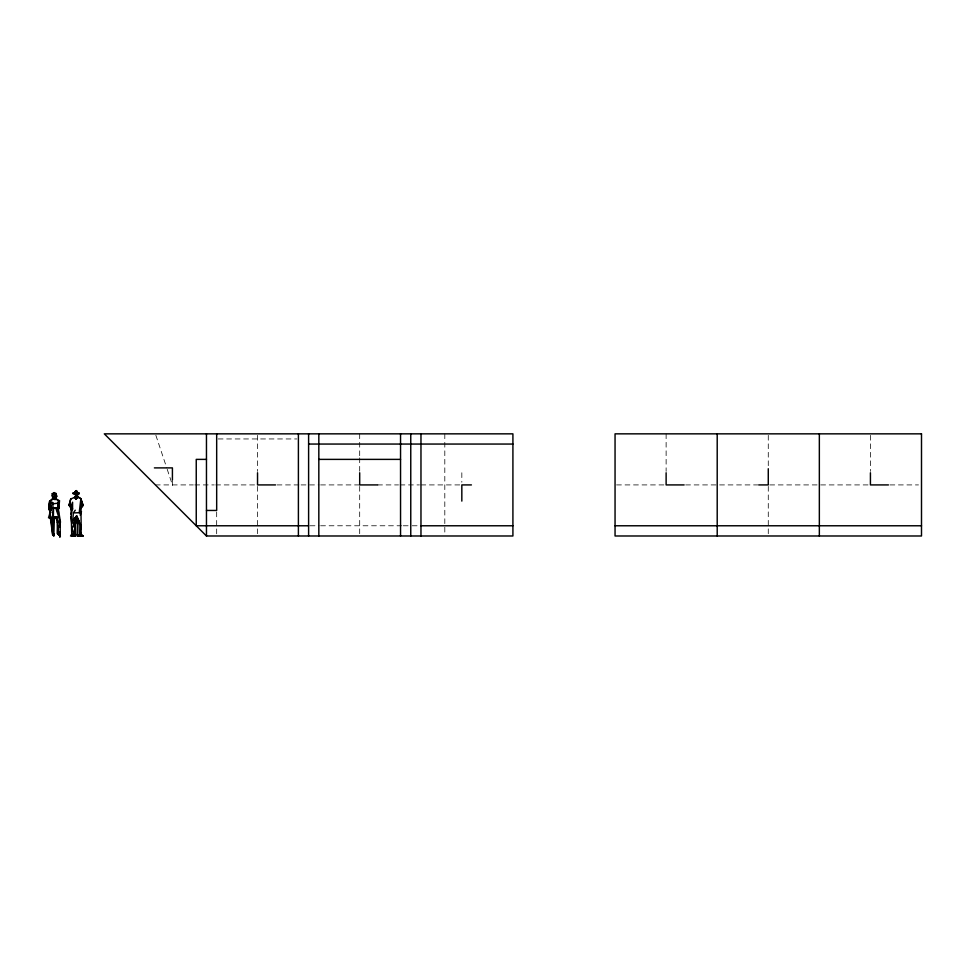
<?xml version="1.0" encoding="UTF-8"?>
<svg xmlns="http://www.w3.org/2000/svg" width="970" height="970" viewBox="0 0 970 970"><rect width="100%" height="100%" fill="white"/><g stroke="black" fill="none" stroke-linecap="round" stroke-linejoin="round"><path stroke-width="0.73" stroke-dasharray="4.85 3.64" d="M218.189 438.949L296.881 438.949M155.382 484.915L193.321 484.915M194.812 484.915L214.225 484.915M215.716 484.915L256.044 484.915M277.068 484.915L299.597 484.915M301.1 484.915L319.13 484.915M320.621 484.915L359.688 484.915M377.609 484.915L398.512 484.915M400.004 484.915L419.416 484.915M420.919 484.915L461.829 484.915M616.556 484.915L664.632 484.915M685.657 484.915L757.764 484.915M769.78 484.915L870.429 484.915M889.951 484.915L918.493 484.915M310.109 525.776L319.13 525.776M320.621 525.776L401.75 525.776M403.253 525.776L410.759 525.776M412.214 525.776L420.968 525.776M155.855 435.263L166.743 467.892M167.216 469.31L172.417 484.915M870.429 435.348L870.429 471.396M768.276 435.348L768.276 468.389M768.276 486.419L768.276 534.482M666.123 433.845L666.123 471.396M461.829 472.766L461.829 482.211M444.806 433.845L444.806 534.482M359.688 433.845L359.688 456.373M359.688 457.876L359.688 471.396M359.688 486.419L359.688 535.986M257.535 435.348L257.535 471.396M257.535 486.419L257.535 534.482M216.674 511.954L216.674 534.482M172.417 480.659L172.417 485.921"/><path stroke-width="1.45" d="M76.121 516.222L77.697 523.897L75.102 518.138L75.551 536.107L70.507 535.998L71.719 534.191L70.992 504.558L71.816 507.358M70.98 514.173L72.568 509.044L72.58 502.217M78.825 492.966L79.261 493.681L77.721 494.263L72.932 493.221L78.825 492.966C79.358 495.597 69.852 493.027 77.333 493.342L77.333 497.101L76.036 499.223L74.375 497.489L70.774 498.944L69.04 505.297L71.21 508.644M57.497 511.129L59 507.904L59.473 500.775L57.836 502.436L58.733 507.88L51.422 508.292L48.5 517.834L52.816 517.24L54.344 517.859L53.823 535.901L52.707 535.016L52.816 517.24L58.843 517.398C61.377 524.443 59.606 547.795 59.631 531.948L57.897 532.239L58.103 520.914L55.957 517.265L57.218 522.26L57.46 533.645L59.934 535.973L58.224 532.591L57.812 525.764L57.46 533.645L60.382 536.083L57.897 532.239M58.733 507.88L51.422 508.292L51.398 509.929L50.355 510.584L49.033 508.28L49.603 501.308L52.804 498.665L52.186 493.815L54.053 492.602L55.884 493.293L56.781 496.228L55.132 499.708M53.386 517.143L53.532 507.916L52.295 517.531L49.919 517.798L49.676 513.045L52.707 535.016L50.961 517.834L55.084 517.216L52.295 517.531M80.728 507.722L80.886 503.394L81.165 527.486L80.207 534.458M54.368 499.417L56.127 497.307L56.236 494.191L53.593 493.778L52.089 495.84L54.429 498.01L54.368 499.417L52.804 498.665L49.894 501.381L48.73 508.716L50.44 512.111M59.716 527.086L59.91 522.248M77.345 534.652L77.357 517.81L80.922 525.764L80.449 533.949L79.31 535.476L77.345 534.652L77.903 536.119L83.141 535.973L80.449 533.949L80.716 532.178L81.941 535.961L83.141 535.973L79.31 535.476L79.067 520.951L76.751 515.858L72.823 520.235L74.023 525.522L75.139 526.625L73.841 534.579L72.071 536.01L75.551 536.107L75.175 531.681M53.956 533.645L53.823 535.901L53.047 532.227M80.292 515.361L80.437 512.815M75.272 510.208L73.332 512.912L72.823 520.235L75.102 518.138M73.332 512.912L79.225 512.706L80.874 498.713L78.061 497.27L75.151 497.392L76.036 499.223L78.061 497.27L77.297 496.276L77.745 494.13L79.297 493.378M53.01 507.819L52.744 502.605L49.603 501.308L48.73 508.716L50.925 512.633M53.593 522.43L54.344 517.859L49.919 517.798M58.831 501.102L55.435 498.544L56.236 494.191L54.429 498.01L56.127 497.307M80.255 534.628L80.716 532.178M57.727 508.547L58.224 506.122L58.297 511.808M70.786 505.612L69.04 505.297L70.774 498.944M74.096 520.514L74.714 517.774L75.866 518.513L75.139 526.625L71.78 526.965L73.841 534.579L75.551 536.107M75.151 497.392L76.194 493.221M80.922 513.7L81.456 511.578L79.225 512.706M76.751 515.858L74.544 524.309L74.92 528.735M73.962 493.427L75.236 492.942L76.169 490.602L78.352 493.39L73.962 493.427L76.169 490.602L77.188 492.93L78.352 493.39M52.356 499.671L52.804 498.665M51.422 508.292L50.355 510.584L50.961 503.563L52.744 502.605M57.666 507.771L57.836 502.436M57.727 510.426L59 507.904M58.479 502.69L59.473 500.775L55.435 498.544M80.692 508.813L83.08 505.394L80.874 498.713M74.375 497.489L75.405 496.119M81.262 507.383L83.08 505.394L81.165 499.914M71.78 526.965L74.023 525.522M77.721 494.263L78.17 493.657L77.333 493.342M76.969 494.263L77.745 494.13M77.903 536.119L81.941 535.961L80.449 533.949M52.622 503.842L57.448 503.26M74.993 491.547L77.176 491.281L77.697 493.681M55.823 496.337L56.781 496.228M57.327 517.689L51.931 517.471M75.236 492.942L77.188 492.93M308.606 444.054L512.912 444.054M206.464 459.38L196.243 459.38L196.243 525.776L308.606 525.776M318.827 459.38L400.549 459.38M154.388 467.892L172.417 467.892L172.417 480.041M275.565 484.915L257.535 484.915L257.535 472.766M377.706 484.915L359.688 484.915L359.688 472.766M471.42 484.915L461.829 484.915L461.829 501.102M684.153 484.915L666.123 484.915L666.123 472.766M758.698 484.915L768.276 484.915L768.276 468.728M888.459 484.915L870.429 484.915L870.429 472.766M206.464 510.45L216.674 510.45L216.674 433.845M420.968 525.776L512.912 525.776M615.053 525.776L921.5 525.776M206.464 535.986L512.912 535.986L512.912 433.845L104.311 433.845L206.464 535.986L206.464 433.845M77.479 493.015L73.453 492.978L73.138 493.803M57.218 522.26L58.273 522.296M55.957 517.265L58.843 517.398L55.739 507.831M52.186 493.815L53.847 493.9L54.053 492.602L54.429 498.01M71.719 534.191L75.587 535.282M73.95 493.875L75.151 494.106M75.405 493.112L72.932 493.221M77.297 496.276L80.692 498.556M70.143 501.866L72.568 509.044M50.877 510.147L49.894 501.381M50.961 517.834L52.744 524.528M50.392 504.23L51.398 509.929L50.185 503.891M70.883 516.598L71.841 523.764M60.504 522.296L58.103 507.831L58.455 513.372M70.992 504.558L71.465 510.232M819.347 433.845L819.347 535.986M717.206 433.845L717.206 535.986M420.968 433.845L420.968 535.986M410.759 433.845L410.759 535.986M400.549 433.845L400.549 535.986M318.827 433.845L318.827 535.986M308.606 433.845L308.606 535.986M298.396 433.845L298.396 535.986M921.5 433.845L615.053 433.845L615.053 535.986L921.5 535.986L921.5 433.845"/></g></svg>
